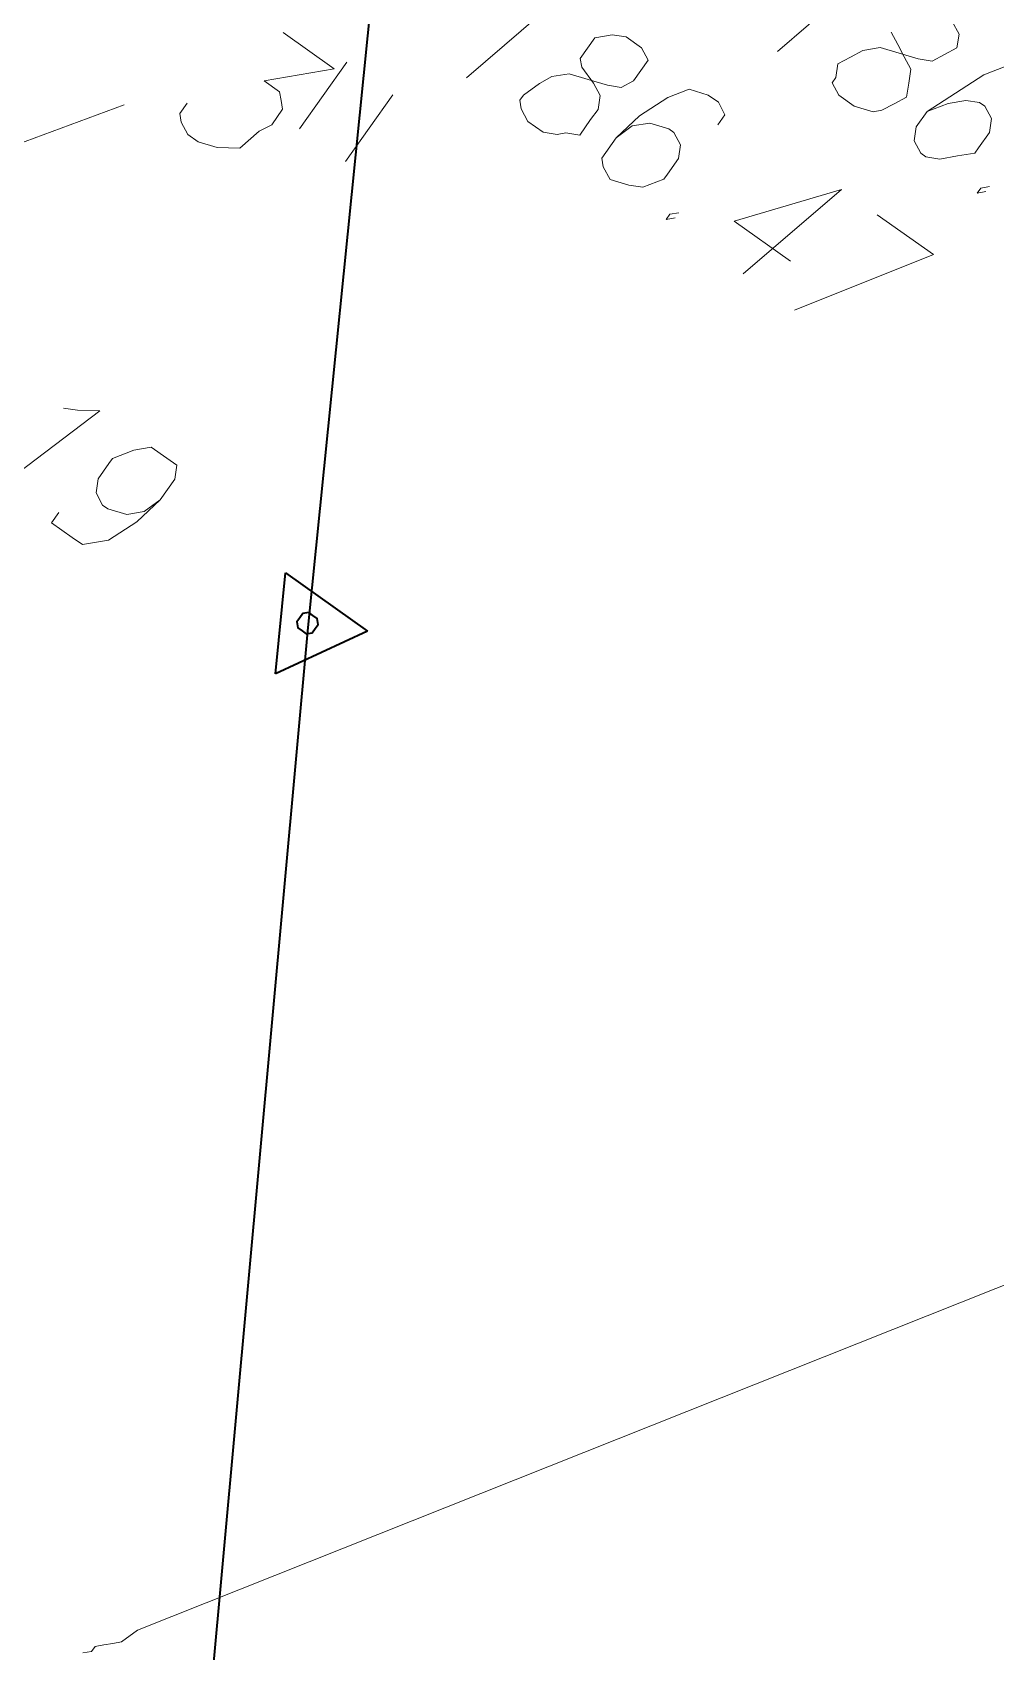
# Model space of a CAD drawing. Header units: millimetres. Extents: x -45570 to 57695, y -24100 to 57483.
# Drawn here: x 24207 to 31121, y 21249 to 32868 of the extents above; entities that cross this region are included whole.
import ezdxf

# ---------------------------------------------------------------- set-up
doc = ezdxf.new("R2010")
doc.units = ezdxf.units.MM
doc.layers.add('НВК_граница', color=6, linetype='Continuous', lineweight=35)
doc.layers.add('НВК_топо', color=9, linetype='Continuous', lineweight=9)

# ---------------------------------------------------------------- blocks, each defined once
blk = doc.blocks.new('ТОПО')
at = {"layer": 'НВК_граница'}
for p, q in [((26187, 28597), (26654, 33235)), ((26187, 28597), (26654, 33235)), ((25953, 28265), (26023, 28989)), ((25953, 28265), (26023, 28989)), ((26023, 28989), (26612, 28572)), ((26023, 28989), (26612, 28572)), ((24623, 11483), (26187, 28597)), ((24623, 11483), (26187, 28597)), ((26612, 28572), (25953, 28265)), ((26612, 28572), (25953, 28265))]:
    blk.add_line(p, q, dxfattribs=at)
for points in [[(26221, 28683), (26191, 28705), (26148, 28698), (26127, 28667)], [(26221, 28683), (26191, 28705), (26148, 28698), (26127, 28667)], [(26127, 28667), (26105, 28637), (26112, 28594), (26143, 28573)], [(26127, 28667), (26105, 28637), (26112, 28594), (26143, 28573)], [(26143, 28573), (26173, 28551), (26216, 28558), (26237, 28589)], [(26143, 28573), (26173, 28551), (26216, 28558), (26237, 28589)], [(26237, 28589), (26259, 28619), (26251, 28662), (26221, 28683)], [(26237, 28589), (26259, 28619), (26251, 28662), (26221, 28683)]]:
    blk.add_lwpolyline(points, dxfattribs=at)
at = {"layer": 'НВК_топо'}
for p, q in [((30258, 33335), (29554, 32730)), ((28027, 33147), (27322, 32542)), ((30858, 32856), (30810, 32945)), ((26006, 32866), (26374, 32606)), ((28243, 32829), (28191, 32755)), ((28369, 32850), (28243, 32829)), ((28469, 32835), (28369, 32850)), ((28579, 32757), (28469, 32835)), ((30370, 32869), (30418, 32781)), ((30418, 32781), (30465, 32692)), ((30842, 32756), (30858, 32856)), ((26124, 32175), (26463, 32653)), ((28191, 32755), (28139, 32681)), ((28139, 32681), (28150, 32619)), ((28574, 32594), (28626, 32668)), ((28626, 32668), (28579, 32757)), ((29989, 32642), (30078, 32690)), ((30078, 32690), (30167, 32738)), ((30167, 32738), (30292, 32759)), ((30292, 32759), (30429, 32718)), ((30429, 32718), (30565, 32677)), ((30465, 32692), (30513, 32603)), ((30565, 32677), (30665, 32661)), ((30665, 32661), (30753, 32709)), ((30753, 32709), (30842, 32756)), ((26374, 32606), (25871, 32519)), ((27847, 32502), (27935, 32550)), ((27935, 32550), (28061, 32571)), ((28061, 32571), (28197, 32530)), ((28150, 32619), (28234, 32504)), ((28522, 32521), (28574, 32594)), ((29947, 32506), (29974, 32543)), ((29974, 32543), (29989, 32642)), ((30513, 32603), (30498, 32503)), ((31037, 32563), (30833, 32431)), ((31189, 32622), (31037, 32563)), ((25871, 32519), (25982, 32441)), ((25982, 32441), (25992, 32379)), ((26455, 31940), (26794, 32419)), ((27706, 32381), (27732, 32418)), ((27732, 32418), (27847, 32502)), ((28197, 32530), (28334, 32488)), ((28234, 32504), (28282, 32415)), ((28334, 32488), (28433, 32473)), ((28433, 32473), (28522, 32521)), ((28921, 32460), (28769, 32401)), ((29057, 32418), (28921, 32460)), ((29131, 32366), (29057, 32418)), ((29995, 32417), (29947, 32506)), ((30105, 32339), (29995, 32417)), ((30498, 32503), (30482, 32404)), ((30833, 32431), (30630, 32300)), ((-1199, 22743), (24866, 32347)), ((25265, 32286), (25317, 32360)), ((26003, 32316), (25925, 32205)), ((25992, 32379), (26003, 32316)), ((27716, 32318), (27706, 32381)), ((27764, 32229), (27716, 32318)), ((28267, 32315), (28214, 32242)), ((28282, 32415), (28267, 32315)), ((28769, 32401), (28565, 32269)), ((29178, 32277), (29131, 32366)), ((30242, 32298), (30105, 32339)), ((30305, 32309), (30242, 32298)), ((30393, 32356), (30305, 32309)), ((30482, 32404), (30393, 32356)), ((30781, 32358), (30630, 32300)), ((30907, 32379), (30781, 32358)), ((31006, 32364), (30907, 32379)), ((31043, 32338), (31006, 32364)), ((31091, 32249), (31043, 32338)), ((25275, 32223), (25265, 32286)), ((25323, 32135), (25275, 32223)), ((25925, 32205), (25836, 32158)), ((27874, 32151), (27764, 32229)), ((28214, 32242), (28136, 32131)), ((28565, 32269), (28398, 32112)), ((28513, 32196), (28398, 32112)), ((28639, 32217), (28513, 32196)), ((28775, 32176), (28639, 32217)), ((29126, 32204), (29178, 32277)), ((30551, 32189), (30536, 32090)), ((30630, 32300), (30551, 32189)), ((31076, 32150), (31091, 32249)), ((25396, 32082), (25323, 32135)), ((25533, 32041), (25396, 32082)), ((25836, 32158), (25695, 32037)), ((27974, 32136), (27874, 32151)), ((28037, 32147), (27974, 32136)), ((28136, 32131), (28037, 32147)), ((28398, 32112), (28294, 31964)), ((28812, 32150), (28775, 32176)), ((28860, 32061), (28812, 32150)), ((30536, 32090), (30584, 32001)), ((30997, 32039), (31076, 32150)), ((25695, 32037), (25533, 32041)), ((28294, 31964), (28305, 31902)), ((28766, 31851), (28844, 31962)), ((28844, 31962), (28860, 32061)), ((30584, 32001), (30620, 31975)), ((30620, 31975), (30720, 31959)), ((30720, 31959), (30846, 31981)), ((30846, 31981), (30971, 32002)), ((30971, 32002), (30997, 32039)), ((28305, 31902), (28353, 31813)), ((28740, 31814), (28766, 31851)), ((28353, 31813), (28489, 31771)), ((28489, 31771), (28589, 31756)), ((28589, 31756), (28740, 31814)), ((30014, 31741), (29245, 31513)), ((29309, 31136), (30014, 31741)), ((31014, 31751), (30988, 31714)), ((30988, 31714), (31051, 31725)), ((31077, 31762), (31014, 31751)), ((28783, 31563), (28757, 31526)), ((28757, 31526), (28820, 31537)), ((28846, 31574), (28783, 31563)), ((29245, 31513), (29649, 31226)), ((30271, 31559), (30676, 31273)), ((30676, 31273), (29677, 30875)), ((24692, 30151), (23977, 29608)), ((24430, 30171), (24530, 30156)), ((24530, 30156), (24692, 30151)), ((24783, 29811), (24935, 29869)), ((24935, 29869), (25060, 29891)), ((25060, 29891), (25171, 29813)), ((24679, 29664), (24757, 29774)), ((24757, 29774), (24783, 29811)), ((25171, 29813), (25244, 29761)), ((25244, 29761), (25229, 29661)), ((24664, 29564), (24679, 29664)), ((25229, 29661), (25125, 29514)), ((24711, 29475), (24664, 29564)), ((25125, 29514), (24958, 29356)), ((25125, 29514), (25010, 29430)), ((24345, 29348), (24397, 29422)), ((24748, 29449), (24711, 29475)), ((24884, 29408), (24748, 29449)), ((25010, 29430), (24884, 29408)), ((24419, 29296), (24345, 29348)), ((24492, 29244), (24419, 29296)), ((24958, 29356), (24754, 29224)), ((24566, 29192), (24492, 29244)), ((24754, 29224), (24566, 29192)), ((24962, 21403), (32802, 24524)), ((24847, 21318), (24962, 21403)), ((24632, 21249), (24658, 21286)), ((24658, 21286), (24721, 21297)), ((24721, 21297), (24784, 21308)), ((24784, 21308), (24847, 21318)), ((24570, 21239), (24632, 21249))]:
    blk.add_line(p, q, dxfattribs=at)

msp = doc.modelspace()

# ---------------------------------------------------------------- block references
at = {"layer": 'НВК_топо'}
msp.add_blockref('ТОПО', (0, 0), dxfattribs=at)

doc.saveas('drawing.dxf')
